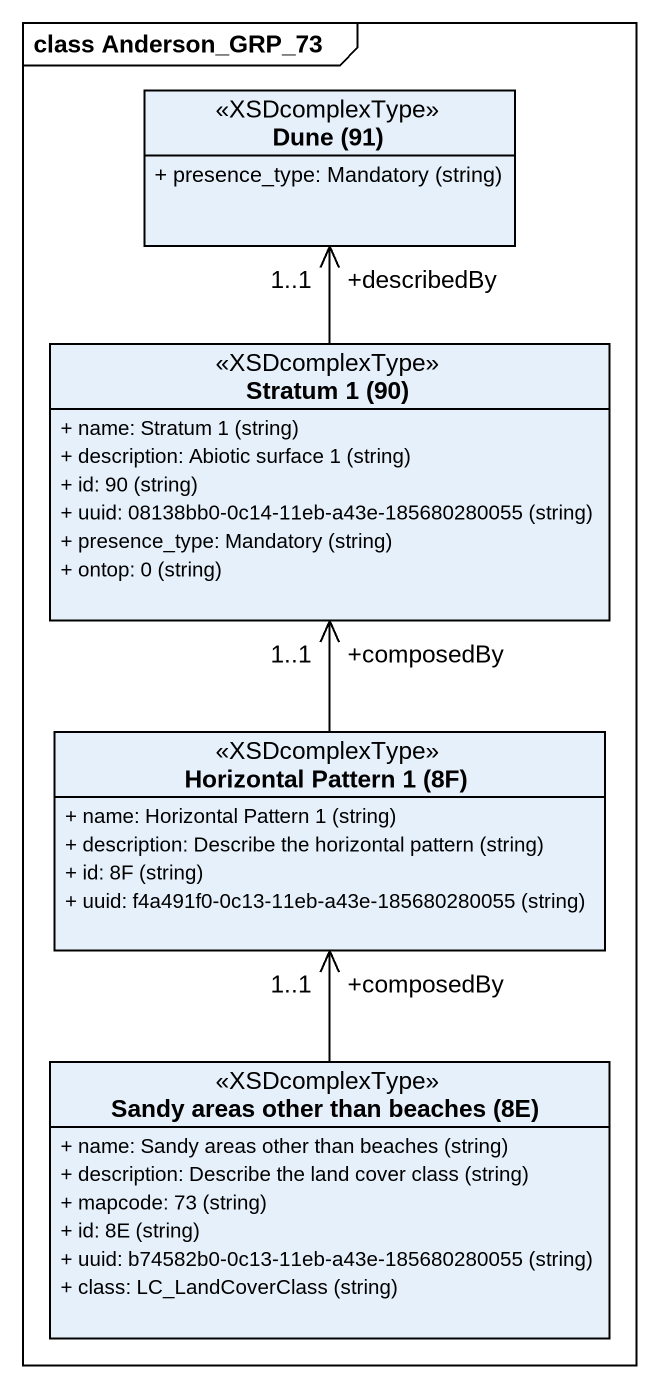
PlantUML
@startuml
mainframe class Anderson_GRP_73
hide circle
hide empty members
skinparam classAttributeIconSize 0
class "Dune (91)" as Dune_91 <<XSDcomplexType>> {
  {field} + presence_type: Mandatory (string)
}
class "Stratum 1 (90)" as Stratum_1_90 <<XSDcomplexType>> {
  {field} + name: Stratum 1 (string)
  {field} + description: Abiotic surface 1 (string)
  {field} + id: 90 (string)
  {field} + uuid: 08138bb0-0c14-11eb-a43e-185680280055 (string)
  {field} + presence_type: Mandatory (string)
  {field} + ontop: 0 (string)
}
class "Horizontal Pattern 1 (8F)" as Horizontal_Pattern_1_8F <<XSDcomplexType>> {
  {field} + name: Horizontal Pattern 1 (string)
  {field} + description: Describe the horizontal pattern (string)
  {field} + id: 8F (string)
  {field} + uuid: f4a491f0-0c13-11eb-a43e-185680280055 (string)
}
class "Sandy areas other than beaches (8E)" as Sandy_areas_other_than <<XSDcomplexType>> {
  {field} + name: Sandy areas other than beaches (string)
  {field} + description: Describe the land cover class (string)
  {field} + mapcode: 73 (string)
  {field} + id: 8E (string)
  {field} + uuid: b74582b0-0c13-11eb-a43e-185680280055 (string)
  {field} + class: LC_LandCoverClass (string)
}
Stratum_1_90 -up-> "+describedBy\n1..1" Dune_91
Horizontal_Pattern_1_8F -up-> "+composedBy\n1..1" Stratum_1_90
Sandy_areas_other_than -up-> "+composedBy\n1..1" Horizontal_Pattern_1_8F
@enduml
